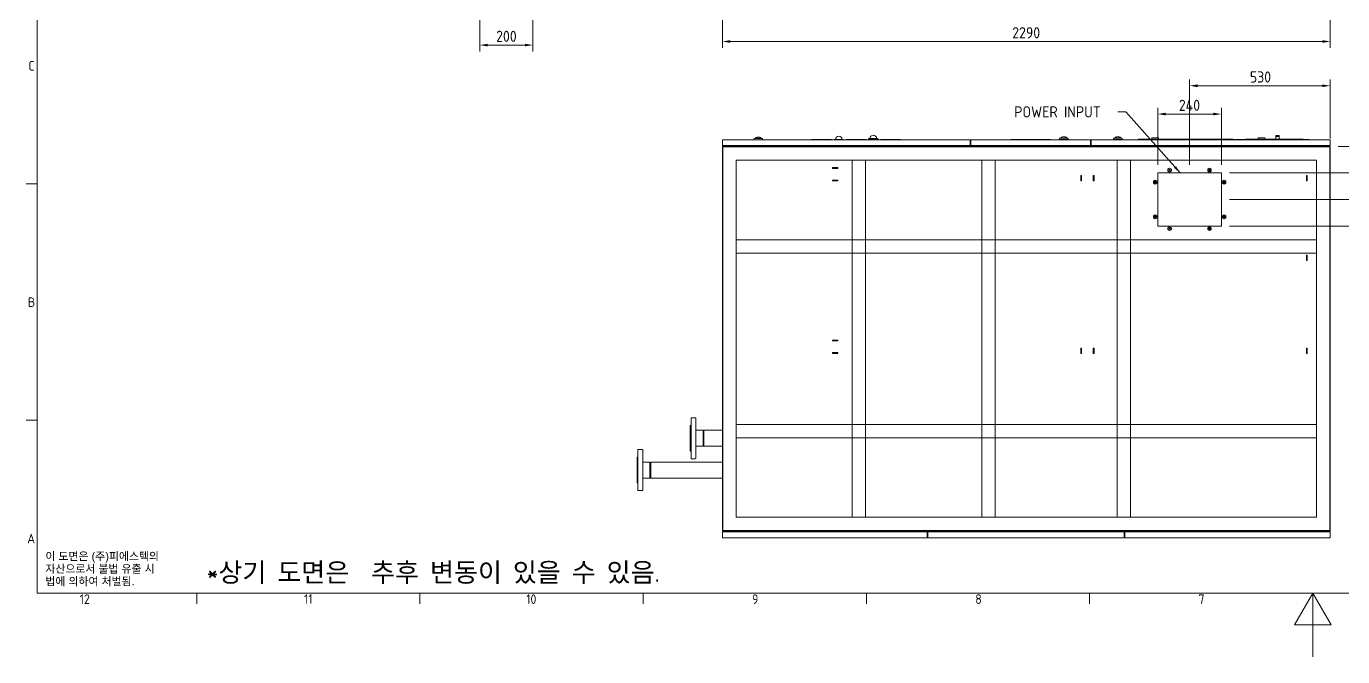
# Model space of a CAD drawing. Header units: millimetres. Extents: x 0 to 10092, y 0 to 7128.
# Drawn here: x 199 to 5158, y 0 to 2376 of the extents above; entities that cross this region are included whole.
import ezdxf

# ---------------------------------------------------------------- set-up
doc = ezdxf.new("R2010")
doc.units = ezdxf.units.MM
doc.header["$LTSCALE"] = 12
doc.layers.get('0').update_dxf_attribs({"color": 3, "lineweight": 5, "true_color": 0x00ff00})
for name, color, linetype, lineweight, true_color in [('가시적인 것(ISO)', 3, 'Continuous', 5, 0x00ff00), ('가시적인 좁은 것(ISO)', 3, 'Continuous', 5, 0x00ff00), ('기호(ISO)', 5, 'Continuous', 5, 0x0000ff), ('치수(ISO)', 2, 'Continuous', 5, 0xffff00)]:
    doc.layers.add(name, color=color, linetype=linetype, lineweight=lineweight, true_color=true_color)
doc.layers.add('경계(ISO)', color=7, linetype='Continuous', lineweight=5)
doc.styles.add('문자 텍스트_PSTEK_POSCO', font='isocp.shx')
doc.styles.add('치수 텍스트_PSTEK_POSCO', font='isocp.shx')
doc.dimstyles.new('치수_PSTEK_POSCO', dxfattribs={"dimscale": 12, "dimtxt": 3.5, "dimasz": 2.5, "dimexe": 2, "dimexo": 2.5, "dimgap": 1, "dimtad": 1, "dimrnd": 1e-08, "dimdsep": 46, "dimtxsty": '치수 텍스트_PSTEK_POSCO', "dimcen": 0.09, "dimdle": 10, "dimclrd": 7, "dimclre": 7, "dimclrt": 2, "dimadec": 1, "dimazin": 2, "dimtfac": 1, "dimtmove": 0, "dimatfit": 3, "dimfxl": 1, "dimtolj": 1, "dimlwd": -1, "dimlwe": -1, "dimarcsym": 0})
doc.dimstyles.new('치수_PSTEK_POSCO$7', dxfattribs={"dimscale": 12, "dimtxt": 3.5, "dimasz": 2.5, "dimexe": 2, "dimexo": 2.5, "dimgap": 1, "dimtad": 1, "dimrnd": 1e-08, "dimdsep": 46, "dimtxsty": '치수 텍스트_PSTEK_POSCO', "dimcen": 0.09, "dimdle": 10, "dimclrd": 7, "dimclre": 7, "dimclrt": 2, "dimadec": 1, "dimazin": 2, "dimtfac": 1, "dimtmove": 0, "dimatfit": 3, "dimfxl": 1, "dimtolj": 1, "dimlwd": -1, "dimlwe": -1, "dimarcsym": 0})

# ---------------------------------------------------------------- blocks, each defined once
blk = doc.blocks.new('경계 Default Border')
at = {"layer": '경계(ISO)'}
for p, q in [((20, 148.5), (16.6, 148.5)), ((20, 74.25), (16.6, 74.25)), ((70.08, 20), (70.08, 16.6)), ((140.17, 20), (140.17, 16.6)), ((210.25, 20), (210.25, 16.6)), ((280.33, 20), (280.33, 16.6)), ((350.42, 20), (350.42, 16.6))]:
    blk.add_line(p, q, dxfattribs=at)
at = {"layer": '경계(ISO)', "flags": 128}
for points in [[(20, 20), (20, 574), (821, 574), (821, 20), (20, 20)], [(420.5, 0), (420.5, 20), (414.73, 10), (426.27, 10), (420.5, 20)]]:
    blk.add_lwpolyline(points, dxfattribs=at)
at = {"layer": '경계(ISO)', "color": 2, "true_color": 0xffff00, "char_height": 3, "attachment_point": 7, "style": '문자 텍스트_PSTEK_POSCO'}
for s, insert in [('C', (17.24, 184.1)), ('B', (17.08, 109.85)), ('A', (16.91, 35.62)), ('12', (33.36, 16.57)), ('11', (103.78, 16.6)), ('10', (173.53, 16.57)), ('9', (244.44, 16.57)), ('8', (314.52, 16.57)), ('7', (384.6, 16.59))]:
    blk.add_mtext(s, dxfattribs=dict(at, insert=insert))
blk = doc.blocks.new('*D28')
at = {"layer": 'Defpoints', "color": 0, "transparency": 16777216}
for p in [(1907.4, 2686.2), (2107.4, 2631.2), (1907.4, 2305.4)]:
    blk.add_point(p, dxfattribs=at)
at = {"layer": '치수(ISO)', "color": 7, "transparency": 16777216}
for p, q in [((1907.4, 2656.2), (1907.4, 2281.4)), ((2107.4, 2601.2), (2107.4, 2281.4)), ((2077.4, 2305.4), (1937.4, 2305.4))]:
    blk.add_line(p, q, dxfattribs=at)
for points in [[(1937.4, 2310.4), (1937.4, 2300.4), (1907.4, 2305.4)], [(2077.4, 2310.4), (2077.4, 2300.4), (2107.4, 2305.4)]]:
    blk.add_solid(points, dxfattribs=at)
at = {"layer": '치수(ISO)', "color": 2, "transparency": 16777216, "insert": (1969.1, 2338.4), "char_height": 42, "attachment_point": 4, "style": '치수 텍스트_PSTEK_POSCO'}
blk.add_mtext('\\A1;200', dxfattribs=at)
blk = doc.blocks.new('*D33')
at = {"layer": 'Defpoints', "color": 0, "transparency": 16777216}
for p in [(4581.5, 2152.1), (5111.5, 1923.4), (4581.5, 1823.4)]:
    blk.add_point(p, dxfattribs=at)
at = {"layer": '치수(ISO)', "color": 7, "transparency": 16777216}
for p, q in [((4581.5, 1853.4), (4581.5, 2176.1)), ((5081.5, 2152.1), (4611.5, 2152.1)), ((5111.5, 1953.4), (5111.5, 2176.1))]:
    blk.add_line(p, q, dxfattribs=at)
for points in [[(4611.5, 2157.1), (4611.5, 2147.1), (4581.5, 2152.1)], [(5081.5, 2157.1), (5081.5, 2147.1), (5111.5, 2152.1)]]:
    blk.add_solid(points, dxfattribs=at)
at = {"layer": '치수(ISO)', "color": 2, "transparency": 16777216, "insert": (4808.7, 2185.1), "char_height": 42, "attachment_point": 4, "style": '치수 텍스트_PSTEK_POSCO'}
blk.add_mtext('\\A1;530', dxfattribs=at)
blk = doc.blocks.new('*D34')
at = {"layer": 'Defpoints', "color": 0, "transparency": 16777216}
for p in [(5111.5, 1923.4), (4701.5, 1723.4), (5337.8, 1723.4)]:
    blk.add_point(p, dxfattribs=at)
at = {"layer": '치수(ISO)', "color": 7, "transparency": 16777216}
for p, q in [((5141.5, 1923.4), (5361.8, 1923.4)), ((5337.8, 1893.4), (5337.8, 1753.4)), ((4731.5, 1723.4), (5361.8, 1723.4))]:
    blk.add_line(p, q, dxfattribs=at)
for points in [[(5332.8, 1893.4), (5342.8, 1893.4), (5337.8, 1923.4)], [(5332.8, 1753.4), (5342.8, 1753.4), (5337.8, 1723.4)]]:
    blk.add_solid(points, dxfattribs=at)
at = {"layer": '치수(ISO)', "color": 2, "transparency": 16777216, "insert": (5304.8, 1785), "char_height": 42, "attachment_point": 4, "rotation": 90, "style": '치수 텍스트_PSTEK_POSCO'}
blk.add_mtext('\\A1;200', dxfattribs=at)
blk = doc.blocks.new('*D35')
at = {"layer": 'Defpoints', "color": 0, "transparency": 16777216}
for p in [(4701.5, 2045.4), (4461.5, 1823.4), (4701.5, 1823.4)]:
    blk.add_point(p, dxfattribs=at)
at = {"layer": '치수(ISO)', "color": 7, "transparency": 16777216}
for p, q in [((4461.5, 1853.4), (4461.5, 2069.4)), ((4491.5, 2045.4), (4671.5, 2045.4)), ((4701.5, 1853.4), (4701.5, 2069.4))]:
    blk.add_line(p, q, dxfattribs=at)
for points in [[(4491.5, 2050.4), (4491.5, 2040.4), (4461.5, 2045.4)], [(4671.5, 2050.4), (4671.5, 2040.4), (4701.5, 2045.4)]]:
    blk.add_solid(points, dxfattribs=at)
at = {"layer": '치수(ISO)', "color": 2, "transparency": 16777216, "insert": (4541.1, 2078.4), "char_height": 42, "attachment_point": 4, "style": '치수 텍스트_PSTEK_POSCO'}
blk.add_mtext('\\A1;240', dxfattribs=at)
blk = doc.blocks.new('*D36')
at = {"layer": 'Defpoints', "color": 0, "transparency": 16777216}
for p in [(4701.5, 1823.4), (4701.5, 1623.4), (5239.5, 1623.4)]:
    blk.add_point(p, dxfattribs=at)
at = {"layer": '치수(ISO)', "color": 7, "transparency": 16777216}
for p, q in [((4731.5, 1823.4), (5263.5, 1823.4)), ((5239.5, 1793.4), (5239.5, 1653.4)), ((4731.5, 1623.4), (5263.5, 1623.4))]:
    blk.add_line(p, q, dxfattribs=at)
for points in [[(5234.5, 1793.4), (5244.5, 1793.4), (5239.5, 1823.4)], [(5234.5, 1653.4), (5244.5, 1653.4), (5239.5, 1623.4)]]:
    blk.add_solid(points, dxfattribs=at)
at = {"layer": '치수(ISO)', "color": 2, "transparency": 16777216, "insert": (5206.5, 1685), "char_height": 42, "attachment_point": 4, "rotation": 90, "style": '치수 텍스트_PSTEK_POSCO'}
blk.add_mtext('\\A1;200', dxfattribs=at)
blk = doc.blocks.new('*D44')
at = {"layer": 'Defpoints', "color": 0, "transparency": 16777216}
for p in [(2821.5, 2541.2), (5111.5, 2541.2), (5111.5, 2318.9)]:
    blk.add_point(p, dxfattribs=at)
at = {"layer": '치수(ISO)', "color": 7, "transparency": 16777216}
for p, q in [((2821.5, 2511.2), (2821.5, 2294.9)), ((5111.5, 2511.2), (5111.5, 2294.9)), ((2851.5, 2318.9), (5081.5, 2318.9))]:
    blk.add_line(p, q, dxfattribs=at)
for points in [[(2851.5, 2323.9), (2851.5, 2313.9), (2821.5, 2318.9)], [(5081.5, 2323.9), (5081.5, 2313.9), (5111.5, 2318.9)]]:
    blk.add_solid(points, dxfattribs=at)
at = {"layer": '치수(ISO)', "color": 2, "transparency": 16777216, "insert": (3913.4, 2351.9), "char_height": 42, "attachment_point": 4, "style": '치수 텍스트_PSTEK_POSCO'}
blk.add_mtext('\\A1;2290', dxfattribs=at)

msp = doc.modelspace()

# ---------------------------------------------------------------- linework, layer by layer
at = {"layer": '가시적인 것(ISO)'}
for p, q in [((2821.517, 1948.365), (3755.017, 1948.365)), ((2821.517, 1926.365), (2821.517, 1948.365)), ((2939.917, 1948.365), (2939.94, 1951.083)), ((2971.093, 1953.065), (2941.94, 1953.065)), ((2946.184, 1953.065), (2946.251, 1954.976)), ((2966.849, 1953.065), (2966.782, 1954.976)), ((2973.117, 1948.365), (2973.093, 1951.083)), ((3157.517, 1948.965), (3157.517, 1948.365)), ((3158.017, 1949.465), (3232.017, 1949.465)), ((3232.517, 1948.965), (3232.517, 1948.365)), ((3244.017, 1949.365), (3243.017, 1948.365)), ((3244.017, 1949.365), (3276.017, 1949.365)), ((3276.017, 1949.365), (3277.017, 1948.365)), ((3287.517, 1948.965), (3287.517, 1948.365)), ((3288.017, 1949.465), (3362.017, 1949.465)), ((3362.517, 1948.965), (3362.517, 1948.365)), ((3374.017, 1952.965), (3371.517, 1950.465)), ((3371.517, 1950.465), (3371.518, 1950.465)), ((3371.517, 1948.365), (3371.517, 1950.465)), ((3371.518, 1950.465), (3371.526, 1950.465)), ((3371.518, 1948.365), (3371.518, 1950.465)), ((3371.526, 1950.465), (3371.539, 1950.465)), ((3371.526, 1948.365), (3371.526, 1950.465)), ((3371.539, 1950.465), (3371.558, 1950.465)), ((3371.539, 1948.365), (3371.539, 1950.465)), ((3371.558, 1950.465), (3371.582, 1950.465)), ((3371.558, 1948.365), (3371.558, 1950.465)), ((3371.582, 1950.465), (3371.612, 1950.465)), ((3371.582, 1948.365), (3371.582, 1950.465)), ((3371.612, 1950.465), (3371.647, 1950.465)), ((3371.612, 1948.365), (3371.612, 1950.465)), ((3371.647, 1950.465), (3371.688, 1950.465)), ((3371.647, 1948.365), (3371.647, 1950.465)), ((3371.688, 1950.465), (3371.735, 1950.465)), ((3371.688, 1948.365), (3371.688, 1950.465)), ((3371.735, 1950.465), (3371.787, 1950.465)), ((3371.735, 1948.365), (3371.735, 1950.465)), ((3371.787, 1950.465), (3371.845, 1950.465)), ((3371.787, 1948.365), (3371.787, 1950.465)), ((3371.845, 1950.465), (3371.909, 1950.465)), ((3371.845, 1948.365), (3371.845, 1950.465)), ((3371.909, 1950.465), (3371.978, 1950.465)), ((3371.909, 1948.365), (3371.909, 1950.465)), ((3371.978, 1950.465), (3372.052, 1950.465)), ((3371.978, 1948.365), (3371.978, 1950.465)), ((3372.052, 1950.465), (3372.132, 1950.465)), ((3372.052, 1948.365), (3372.052, 1950.465)), ((3372.132, 1950.465), (3372.217, 1950.465)), ((3372.132, 1948.365), (3372.132, 1950.465)), ((3372.217, 1950.465), (3372.308, 1950.465)), ((3372.217, 1948.365), (3372.217, 1950.465)), ((3372.308, 1950.465), (3372.404, 1950.465)), ((3372.308, 1948.365), (3372.308, 1950.465)), ((3372.404, 1950.465), (3372.505, 1950.465)), ((3372.404, 1948.365), (3372.404, 1950.465)), ((3372.505, 1950.465), (3372.612, 1950.465)), ((3372.505, 1948.365), (3372.505, 1950.465)), ((3372.612, 1950.465), (3372.724, 1950.465)), ((3372.612, 1948.365), (3372.612, 1950.465)), ((3372.724, 1950.465), (3372.842, 1950.465)), ((3372.724, 1948.365), (3372.724, 1950.465)), ((3372.842, 1950.465), (3372.964, 1950.465)), ((3372.842, 1948.365), (3372.842, 1950.465)), ((3372.964, 1950.465), (3373.092, 1950.465)), ((3372.964, 1948.365), (3372.964, 1950.465)), ((3373.092, 1950.465), (3373.225, 1950.465)), ((3373.092, 1948.365), (3373.092, 1950.465)), ((3373.225, 1950.465), (3373.363, 1950.465)), ((3373.225, 1948.365), (3373.225, 1950.465)), ((3373.363, 1950.465), (3373.506, 1950.465)), ((3373.363, 1948.365), (3373.363, 1950.465)), ((3373.506, 1950.465), (3373.654, 1950.465)), ((3373.506, 1948.365), (3373.506, 1950.465)), ((3373.654, 1950.465), (3373.808, 1950.465)), ((3373.654, 1948.365), (3373.654, 1950.465)), ((3373.808, 1950.465), (3373.966, 1950.465)), ((3373.808, 1948.365), (3373.808, 1950.465)), ((3373.966, 1950.465), (3374.129, 1950.465)), ((3373.966, 1948.365), (3373.966, 1950.465)), ((3374.017, 1952.965), (3406.017, 1952.965)), ((3374.129, 1950.465), (3374.297, 1950.465)), ((3374.129, 1948.365), (3374.129, 1950.465)), ((3374.297, 1950.465), (3374.469, 1950.465)), ((3374.297, 1948.365), (3374.297, 1950.465)), ((3374.469, 1950.465), (3374.647, 1950.465)), ((3374.469, 1948.365), (3374.469, 1950.465)), ((3374.647, 1950.465), (3374.829, 1950.465)), ((3374.647, 1948.365), (3374.647, 1950.465)), ((3374.829, 1950.465), (3375.015, 1950.465)), ((3374.829, 1948.365), (3374.829, 1950.465)), ((3375.015, 1950.465), (3375.206, 1950.465)), ((3375.015, 1948.365), (3375.015, 1950.465)), ((3375.206, 1950.465), (3375.402, 1950.465)), ((3375.206, 1948.365), (3375.206, 1950.465)), ((3375.402, 1950.465), (3375.602, 1950.465)), ((3375.402, 1948.365), (3375.402, 1950.465)), ((3375.602, 1950.465), (3375.807, 1950.465)), ((3375.602, 1948.365), (3375.602, 1950.465)), ((3375.807, 1950.465), (3376.016, 1950.465)), ((3375.807, 1948.365), (3375.807, 1950.465)), ((3376.016, 1950.465), (3376.229, 1950.465)), ((3376.016, 1948.365), (3376.016, 1950.465)), ((3376.229, 1950.465), (3376.446, 1950.465)), ((3376.229, 1948.365), (3376.229, 1950.465)), ((3376.446, 1950.465), (3376.668, 1950.465)), ((3376.446, 1948.365), (3376.446, 1950.465)), ((3376.668, 1950.465), (3376.894, 1950.465)), ((3376.668, 1948.365), (3376.668, 1950.465)), ((3376.894, 1950.465), (3377.123, 1950.465)), ((3376.894, 1948.365), (3376.894, 1950.465)), ((3377.123, 1950.465), (3377.357, 1950.465)), ((3377.123, 1948.365), (3377.123, 1950.465)), ((3377.357, 1950.465), (3377.594, 1950.465)), ((3377.357, 1948.365), (3377.357, 1950.465)), ((3377.594, 1950.465), (3377.835, 1950.465)), ((3377.594, 1948.365), (3377.594, 1950.465)), ((3377.835, 1950.465), (3378.08, 1950.465)), ((3377.835, 1948.365), (3377.835, 1950.465)), ((3378.08, 1950.465), (3378.329, 1950.465)), ((3378.08, 1948.365), (3378.08, 1950.465)), ((3378.329, 1950.465), (3378.581, 1950.465)), ((3378.329, 1948.365), (3378.329, 1950.465)), ((3378.581, 1950.465), (3378.836, 1950.465)), ((3378.581, 1948.365), (3378.581, 1950.465)), ((3378.836, 1950.465), (3379.095, 1950.465)), ((3378.836, 1948.365), (3378.836, 1950.465)), ((3379.093, 1950.465), (3379.093, 1948.365)), ((3379.095, 1950.465), (3379.357, 1950.465)), ((3379.095, 1948.365), (3379.095, 1950.465)), ((3379.35, 1950.465), (3379.35, 1948.365)), ((3379.357, 1950.465), (3379.623, 1950.465)), ((3379.357, 1948.365), (3379.357, 1950.465)), ((3379.611, 1950.465), (3379.611, 1948.365)), ((3379.623, 1950.465), (3379.891, 1950.465)), ((3379.623, 1948.365), (3379.623, 1950.465)), ((3379.875, 1950.465), (3379.875, 1948.365)), ((3379.891, 1950.465), (3380.163, 1950.465)), ((3379.891, 1948.365), (3379.891, 1950.465)), ((3380.142, 1950.465), (3380.142, 1948.365)), ((3380.163, 1950.465), (3380.438, 1950.465)), ((3380.163, 1948.365), (3380.163, 1950.465)), ((3380.412, 1950.465), (3380.412, 1948.365)), ((3380.438, 1950.465), (3380.716, 1950.465)), ((3380.438, 1948.365), (3380.438, 1950.465)), ((3380.685, 1950.465), (3380.685, 1948.365)), ((3380.716, 1950.465), (3380.996, 1950.465)), ((3380.716, 1948.365), (3380.716, 1950.465)), ((3380.961, 1950.465), (3380.961, 1948.365)), ((3380.996, 1950.465), (3381.279, 1950.465)), ((3380.996, 1948.365), (3380.996, 1950.465)), ((3381.24, 1950.465), (3381.24, 1948.365)), ((3381.279, 1950.465), (3381.565, 1950.465)), ((3381.279, 1948.365), (3381.279, 1950.465)), ((3381.521, 1950.465), (3381.521, 1948.365)), ((3381.565, 1950.465), (3381.854, 1950.465)), ((3381.565, 1948.365), (3381.565, 1950.465)), ((3381.805, 1950.465), (3381.805, 1948.365)), ((3381.854, 1950.465), (3382.145, 1950.465)), ((3381.854, 1948.365), (3381.854, 1950.465)), ((3382.092, 1950.465), (3382.092, 1948.365)), ((3382.145, 1950.465), (3382.438, 1950.465)), ((3382.145, 1948.365), (3382.145, 1950.465)), ((3382.38, 1950.465), (3382.38, 1948.365)), ((3382.438, 1950.465), (3382.734, 1950.465)), ((3382.438, 1948.365), (3382.438, 1950.465)), ((3382.672, 1950.465), (3382.672, 1948.365)), ((3382.734, 1950.465), (3383.032, 1950.465)), ((3382.734, 1948.365), (3382.734, 1950.465)), ((3382.965, 1950.465), (3382.965, 1948.365)), ((3383.032, 1950.465), (3383.332, 1950.465)), ((3383.032, 1948.365), (3383.032, 1950.465)), ((3383.26, 1950.465), (3383.26, 1948.365)), ((3383.332, 1950.465), (3383.634, 1950.465)), ((3383.332, 1948.365), (3383.332, 1950.465)), ((3383.558, 1950.465), (3383.558, 1948.365)), ((3383.634, 1950.465), (3383.938, 1950.465)), ((3383.634, 1948.365), (3383.634, 1950.465)), ((3383.858, 1950.465), (3383.858, 1948.365)), ((3383.938, 1950.465), (3384.244, 1950.465)), ((3383.938, 1948.365), (3383.938, 1950.465)), ((3384.159, 1950.465), (3384.159, 1948.365)), ((3384.244, 1950.465), (3384.552, 1950.465)), ((3384.244, 1948.365), (3384.244, 1950.465)), ((3384.462, 1950.465), (3384.462, 1948.365)), ((3384.552, 1950.465), (3384.861, 1950.465)), ((3384.552, 1948.365), (3384.552, 1950.465)), ((3384.767, 1950.465), (3384.767, 1948.365)), ((3384.861, 1950.465), (3385.172, 1950.465)), ((3384.861, 1948.365), (3384.861, 1950.465)), ((3385.074, 1950.465), (3385.074, 1948.365)), ((3385.172, 1950.465), (3385.484, 1950.465)), ((3385.172, 1948.365), (3385.172, 1950.465)), ((3385.382, 1950.465), (3385.382, 1948.365)), ((3385.484, 1950.465), (3385.798, 1950.465)), ((3385.484, 1948.365), (3385.484, 1950.465)), ((3385.691, 1950.465), (3385.691, 1948.365)), ((3385.798, 1950.465), (3386.113, 1950.465)), ((3385.798, 1948.365), (3385.798, 1950.465)), ((3386.002, 1950.465), (3386.002, 1948.365)), ((3386.113, 1950.465), (3386.429, 1950.465)), ((3386.113, 1948.365), (3386.113, 1950.465)), ((3386.314, 1950.465), (3386.314, 1948.365)), ((3386.429, 1950.465), (3386.746, 1950.465)), ((3386.429, 1948.365), (3386.429, 1950.465)), ((3386.627, 1950.465), (3386.627, 1948.365)), ((3386.746, 1950.465), (3387.064, 1950.465)), ((3386.746, 1948.365), (3386.746, 1950.465)), ((3386.941, 1950.465), (3386.941, 1948.365)), ((3387.064, 1950.465), (3387.384, 1950.465)), ((3387.064, 1948.365), (3387.064, 1950.465)), ((3387.256, 1950.465), (3387.256, 1948.365)), ((3387.384, 1950.465), (3387.704, 1950.465)), ((3387.384, 1948.365), (3387.384, 1950.465)), ((3387.572, 1950.465), (3387.572, 1948.365)), ((3387.704, 1950.465), (3388.024, 1950.465)), ((3387.704, 1948.365), (3387.704, 1950.465)), ((3387.889, 1950.465), (3387.889, 1948.365)), ((3388.024, 1950.465), (3388.346, 1950.465)), ((3388.024, 1948.365), (3388.024, 1950.465)), ((3388.206, 1950.465), (3388.206, 1948.365)), ((3388.346, 1950.465), (3388.667, 1950.465)), ((3388.346, 1948.365), (3388.346, 1950.465)), ((3388.524, 1950.465), (3388.524, 1948.365)), ((3388.667, 1950.465), (3388.99, 1950.465)), ((3388.667, 1948.365), (3388.667, 1950.465)), ((3388.842, 1950.465), (3388.842, 1948.365)), ((3388.99, 1950.465), (3389.312, 1950.465)), ((3388.99, 1948.365), (3388.99, 1950.465)), ((3389.161, 1950.465), (3389.161, 1948.365)), ((3389.312, 1950.465), (3389.635, 1950.465)), ((3389.312, 1948.365), (3389.312, 1950.465)), ((3389.48, 1950.465), (3389.48, 1948.365)), ((3389.635, 1950.465), (3389.958, 1950.465)), ((3389.635, 1948.365), (3389.635, 1950.465)), ((3389.799, 1950.465), (3389.799, 1948.365)), ((3389.958, 1950.465), (3390.281, 1950.465)), ((3389.958, 1948.365), (3389.958, 1950.465)), ((3390.118, 1950.465), (3390.118, 1948.365)), ((3390.281, 1950.465), (3390.603, 1950.465)), ((3390.281, 1948.365), (3390.281, 1950.465)), ((3390.437, 1950.465), (3390.437, 1948.365)), ((3390.603, 1950.465), (3390.926, 1950.465)), ((3390.603, 1948.365), (3390.603, 1950.465)), ((3390.756, 1950.465), (3390.756, 1948.365)), ((3390.926, 1950.465), (3391.248, 1950.465)), ((3390.926, 1948.365), (3390.926, 1950.465)), ((3391.075, 1950.465), (3391.075, 1948.365)), ((3391.248, 1950.465), (3391.57, 1950.465)), ((3391.248, 1948.365), (3391.248, 1950.465)), ((3391.393, 1950.465), (3391.393, 1948.365)), ((3391.57, 1950.465), (3391.892, 1950.465)), ((3391.57, 1948.365), (3391.57, 1950.465)), ((3391.711, 1950.465), (3391.711, 1948.365)), ((3391.892, 1950.465), (3392.213, 1950.465)), ((3391.892, 1948.365), (3391.892, 1950.465)), ((3392.029, 1950.465), (3392.029, 1948.365)), ((3392.213, 1950.465), (3392.533, 1950.465)), ((3392.213, 1948.365), (3392.213, 1950.465)), ((3392.346, 1950.465), (3392.346, 1948.365)), ((3392.533, 1950.465), (3392.853, 1950.465)), ((3392.533, 1948.365), (3392.533, 1950.465)), ((3392.662, 1950.465), (3392.662, 1948.365)), ((3392.853, 1950.465), (3393.171, 1950.465)), ((3392.853, 1948.365), (3392.853, 1950.465)), ((3392.977, 1950.465), (3392.977, 1948.365)), ((3393.171, 1950.465), (3393.489, 1950.465)), ((3393.171, 1948.365), (3393.171, 1950.465)), ((3393.292, 1950.465), (3393.292, 1948.365)), ((3393.489, 1950.465), (3393.805, 1950.465)), ((3393.489, 1948.365), (3393.489, 1950.465)), ((3393.605, 1950.465), (3393.605, 1948.365)), ((3393.805, 1950.465), (3394.121, 1950.465)), ((3393.805, 1948.365), (3393.805, 1950.465)), ((3393.918, 1950.465), (3393.918, 1948.365)), ((3394.121, 1950.465), (3394.435, 1950.465)), ((3394.121, 1948.365), (3394.121, 1950.465)), ((3394.229, 1950.465), (3394.229, 1948.365)), ((3394.435, 1950.465), (3394.748, 1950.465)), ((3394.435, 1948.365), (3394.435, 1950.465)), ((3394.539, 1950.465), (3394.539, 1948.365)), ((3394.748, 1950.465), (3395.059, 1950.465)), ((3394.748, 1948.365), (3394.748, 1950.465)), ((3394.847, 1950.465), (3394.847, 1948.365)), ((3395.059, 1950.465), (3395.369, 1950.465)), ((3395.059, 1948.365), (3395.059, 1950.465)), ((3395.155, 1950.465), (3395.155, 1948.365)), ((3395.369, 1950.465), (3395.677, 1950.465)), ((3395.369, 1948.365), (3395.369, 1950.465)), ((3395.46, 1950.465), (3395.46, 1948.365)), ((3395.677, 1950.465), (3395.984, 1950.465)), ((3395.677, 1948.365), (3395.677, 1950.465)), ((3395.764, 1950.465), (3395.764, 1948.365)), ((3395.984, 1950.465), (3396.289, 1950.465)), ((3395.984, 1948.365), (3395.984, 1950.465)), ((3396.066, 1950.465), (3396.066, 1948.365)), ((3396.289, 1950.465), (3396.591, 1950.465)), ((3396.289, 1948.365), (3396.289, 1950.465)), ((3396.366, 1950.465), (3396.366, 1948.365)), ((3396.591, 1950.465), (3396.892, 1950.465)), ((3396.591, 1948.365), (3396.591, 1950.465)), ((3396.665, 1950.465), (3396.665, 1948.365)), ((3396.892, 1950.465), (3397.191, 1950.465)), ((3396.892, 1948.365), (3396.892, 1950.465)), ((3396.961, 1950.465), (3396.961, 1948.365)), ((3397.191, 1950.465), (3397.487, 1950.465)), ((3397.191, 1948.365), (3397.191, 1950.465)), ((3397.255, 1950.465), (3397.255, 1948.365)), ((3397.487, 1950.465), (3397.782, 1950.465)), ((3397.487, 1948.365), (3397.487, 1950.465)), ((3397.547, 1950.465), (3397.547, 1948.365)), ((3397.782, 1950.465), (3398.074, 1950.465)), ((3397.782, 1948.365), (3397.782, 1950.465)), ((3397.837, 1950.465), (3397.837, 1948.365)), ((3398.074, 1950.465), (3398.363, 1950.465)), ((3398.074, 1948.365), (3398.074, 1950.465)), ((3398.124, 1950.465), (3398.124, 1948.365)), ((3398.363, 1950.465), (3398.65, 1950.465)), ((3398.363, 1948.365), (3398.363, 1950.465)), ((3398.409, 1950.465), (3398.409, 1948.365)), ((3398.65, 1950.465), (3398.934, 1950.465)), ((3398.65, 1948.365), (3398.65, 1950.465)), ((3398.691, 1950.465), (3398.691, 1948.365)), ((3398.934, 1950.465), (3399.216, 1950.465)), ((3398.934, 1948.365), (3398.934, 1950.465)), ((3398.971, 1950.465), (3398.971, 1948.365)), ((3399.216, 1950.465), (3399.494, 1950.465)), ((3399.216, 1948.365), (3399.216, 1950.465)), ((3399.248, 1950.465), (3399.248, 1948.365)), ((3399.494, 1950.465), (3399.77, 1950.465)), ((3399.494, 1948.365), (3399.494, 1950.465)), ((3399.522, 1950.465), (3399.522, 1948.365)), ((3399.77, 1950.465), (3400.043, 1950.465)), ((3399.77, 1948.365), (3399.77, 1950.465)), ((3399.793, 1950.465), (3399.793, 1948.365)), ((3400.043, 1950.465), (3400.313, 1950.465)), ((3400.043, 1948.365), (3400.043, 1950.465)), ((3400.061, 1950.465), (3400.061, 1948.365)), ((3400.313, 1950.465), (3400.58, 1950.465)), ((3400.313, 1948.365), (3400.313, 1950.465)), ((3400.326, 1950.465), (3400.326, 1948.365)), ((3400.58, 1950.465), (3400.843, 1950.465)), ((3400.58, 1948.365), (3400.58, 1950.465)), ((3400.588, 1950.465), (3400.588, 1948.365)), ((3400.843, 1950.465), (3401.103, 1950.465)), ((3400.843, 1948.365), (3400.843, 1950.465)), ((3400.847, 1950.465), (3400.847, 1948.365)), ((3401.103, 1950.465), (3401.36, 1950.465)), ((3401.103, 1948.365), (3401.103, 1950.465)), ((3401.36, 1950.465), (3401.613, 1950.465)), ((3401.36, 1948.365), (3401.36, 1950.465)), ((3401.613, 1950.465), (3401.863, 1950.465)), ((3401.613, 1948.365), (3401.613, 1950.465)), ((3401.863, 1950.465), (3402.109, 1950.465)), ((3401.863, 1948.365), (3401.863, 1950.465)), ((3402.109, 1950.465), (3402.352, 1950.465)), ((3402.109, 1948.365), (3402.109, 1950.465)), ((3402.352, 1950.465), (3402.59, 1950.465)), ((3402.352, 1948.365), (3402.352, 1950.465)), ((3402.59, 1950.465), (3402.825, 1950.465)), ((3402.59, 1948.365), (3402.59, 1950.465)), ((3402.825, 1950.465), (3403.056, 1950.465)), ((3402.825, 1948.365), (3402.825, 1950.465)), ((3403.056, 1950.465), (3403.283, 1950.465)), ((3403.056, 1948.365), (3403.056, 1950.465)), ((3403.283, 1950.465), (3403.506, 1950.465)), ((3403.283, 1948.365), (3403.283, 1950.465)), ((3403.506, 1950.465), (3403.725, 1950.465)), ((3403.506, 1948.365), (3403.506, 1950.465)), ((3403.725, 1950.465), (3403.94, 1950.465)), ((3403.725, 1948.365), (3403.725, 1950.465)), ((3403.94, 1950.465), (3404.151, 1950.465)), ((3403.94, 1948.365), (3403.94, 1950.465)), ((3404.151, 1950.465), (3404.357, 1950.465)), ((3404.151, 1948.365), (3404.151, 1950.465)), ((3404.357, 1950.465), (3404.558, 1950.465)), ((3404.357, 1948.365), (3404.357, 1950.465)), ((3404.558, 1950.465), (3404.756, 1950.465)), ((3404.558, 1948.365), (3404.558, 1950.465)), ((3404.756, 1950.465), (3404.949, 1950.465)), ((3404.756, 1948.365), (3404.756, 1950.465)), ((3404.949, 1950.465), (3405.137, 1950.465)), ((3404.949, 1948.365), (3404.949, 1950.465)), ((3405.137, 1950.465), (3405.321, 1950.465)), ((3405.137, 1948.365), (3405.137, 1950.465)), ((3405.321, 1950.465), (3405.5, 1950.465)), ((3405.321, 1948.365), (3405.321, 1950.465)), ((3405.5, 1950.465), (3405.674, 1950.465)), ((3405.5, 1948.365), (3405.5, 1950.465)), ((3405.674, 1950.465), (3405.844, 1950.465)), ((3405.674, 1948.365), (3405.674, 1950.465)), ((3405.844, 1950.465), (3406.009, 1950.465)), ((3405.844, 1948.365), (3405.844, 1950.465)), ((3406.009, 1950.465), (3406.168, 1950.465)), ((3406.009, 1948.365), (3406.009, 1950.465)), ((3406.017, 1952.965), (3408.517, 1950.465)), ((3406.168, 1950.465), (3406.323, 1950.465)), ((3406.168, 1948.365), (3406.168, 1950.465)), ((3406.323, 1950.465), (3406.473, 1950.465)), ((3406.323, 1948.365), (3406.323, 1950.465)), ((3406.473, 1950.465), (3406.618, 1950.465)), ((3406.473, 1948.365), (3406.473, 1950.465)), ((3406.618, 1950.465), (3406.758, 1950.465)), ((3406.618, 1948.365), (3406.618, 1950.465)), ((3406.758, 1950.465), (3406.893, 1950.465)), ((3406.758, 1948.365), (3406.758, 1950.465)), ((3406.893, 1950.465), (3407.023, 1950.465)), ((3406.893, 1948.365), (3406.893, 1950.465)), ((3407.023, 1950.465), (3407.147, 1950.465)), ((3407.023, 1948.365), (3407.023, 1950.465)), ((3407.147, 1950.465), (3407.267, 1950.465)), ((3407.147, 1948.365), (3407.147, 1950.465)), ((3407.267, 1950.465), (3407.381, 1950.465)), ((3407.267, 1948.365), (3407.267, 1950.465)), ((3407.381, 1950.465), (3407.489, 1950.465)), ((3407.381, 1948.365), (3407.381, 1950.465)), ((3407.489, 1950.465), (3407.593, 1950.465)), ((3407.489, 1948.365), (3407.489, 1950.465)), ((3407.593, 1950.465), (3407.691, 1950.465)), ((3407.593, 1948.365), (3407.593, 1950.465)), ((3407.691, 1950.465), (3407.784, 1950.465)), ((3407.691, 1948.365), (3407.691, 1950.465)), ((3407.784, 1950.465), (3407.871, 1950.465)), ((3407.784, 1948.365), (3407.784, 1950.465)), ((3407.871, 1950.465), (3407.953, 1950.465)), ((3407.871, 1948.365), (3407.871, 1950.465)), ((3407.953, 1950.465), (3408.029, 1950.465)), ((3407.953, 1948.365), (3407.953, 1950.465)), ((3408.029, 1950.465), (3408.1, 1950.465)), ((3408.029, 1948.365), (3408.029, 1950.465)), ((3408.1, 1950.465), (3408.165, 1950.465)), ((3408.1, 1948.365), (3408.1, 1950.465)), ((3408.165, 1950.465), (3408.225, 1950.465)), ((3408.165, 1948.365), (3408.165, 1950.465)), ((3408.225, 1950.465), (3408.279, 1950.465)), ((3408.225, 1948.365), (3408.225, 1950.465)), ((3408.279, 1950.465), (3408.328, 1950.465)), ((3408.279, 1948.365), (3408.279, 1950.465)), ((3408.328, 1950.465), (3408.371, 1950.465)), ((3408.328, 1948.365), (3408.328, 1950.465)), ((3408.371, 1950.465), (3408.409, 1950.465)), ((3408.371, 1948.365), (3408.371, 1950.465)), ((3408.409, 1950.465), (3408.441, 1950.465)), ((3408.409, 1948.365), (3408.409, 1950.465)), ((3408.441, 1950.465), (3408.467, 1950.465)), ((3408.441, 1948.365), (3408.441, 1950.465)), ((3408.467, 1950.465), (3408.488, 1950.465)), ((3408.467, 1948.365), (3408.467, 1950.465)), ((3408.488, 1950.465), (3408.503, 1950.465)), ((3408.488, 1948.365), (3408.488, 1950.465)), ((3408.503, 1950.465), (3408.513, 1950.465)), ((3408.503, 1948.365), (3408.503, 1950.465)), ((3408.513, 1950.465), (3408.516, 1950.465)), ((3408.513, 1948.365), (3408.513, 1950.465)), ((3408.516, 1950.465), (3408.517, 1950.465)), ((3408.516, 1948.365), (3408.516, 1950.465)), ((3417.517, 1948.965), (3417.517, 1948.365)), ((3418.017, 1949.465), (3492.017, 1949.465)), ((3492.517, 1948.965), (3492.517, 1948.365)), ((3614.499, 1948.365), (3614.499, 1948.375)), ((3682.185, 1948.365), (3682.185, 1948.375)), ((3682.238, 1948.365), (3682.238, 1948.375)), ((3755.017, 1926.365), (3755.017, 1948.365)), ((3758.017, 1926.365), (3758.017, 1948.365)), ((4208.267, 1948.365), (3758.017, 1948.365)), ((4058.142, 1949.365), (3908.142, 1949.365)), ((3908.142, 1949.365), (3908.142, 1948.365)), ((3913.142, 1949.375), (3918.142, 1949.375)), ((3913.142, 1949.365), (3913.142, 1949.375)), ((3918.142, 1949.375), (4048.142, 1949.375)), ((3918.142, 1949.365), (3918.142, 1949.375)), ((4048.142, 1949.375), (4053.142, 1949.375)), ((4048.142, 1949.365), (4048.142, 1949.375)), ((4053.142, 1949.365), (4053.142, 1949.375)), ((4058.142, 1949.365), (4058.142, 1948.365)), ((4091.118, 1949.665), (4091.141, 1952.383)), ((4124.318, 1949.665), (4091.118, 1949.665)), ((4123.568, 1949.365), (4091.868, 1949.365)), ((4091.868, 1948.365), (4091.868, 1949.365)), ((4092.718, 1949.665), (4092.718, 1949.515)), ((4122.294, 1954.365), (4093.141, 1954.365)), ((4097.385, 1954.365), (4097.452, 1956.276)), ((4118.05, 1954.365), (4117.983, 1956.276)), ((4122.718, 1949.665), (4122.718, 1949.515)), ((4123.568, 1948.365), (4123.568, 1949.365)), ((4124.318, 1949.665), (4124.294, 1952.383)), ((4208.267, 1926.365), (4208.267, 1948.365)), ((4211.267, 1946.065), (4208.267, 1946.065)), ((4211.267, 1938.065), (4208.267, 1938.065)), ((4211.267, 1948.365), (5111.517, 1948.365)), ((4211.267, 1926.365), (4211.267, 1948.365)), ((4294.667, 1949.665), (4294.69, 1952.383)), ((4327.867, 1949.665), (4294.667, 1949.665)), ((4327.117, 1949.365), (4295.417, 1949.365)), ((4295.417, 1948.365), (4295.417, 1949.365)), ((4296.267, 1949.665), (4296.267, 1949.515)), ((4325.843, 1954.365), (4296.69, 1954.365)), ((4300.934, 1954.365), (4301.001, 1956.276)), ((4321.599, 1954.365), (4321.532, 1956.276)), ((4326.267, 1949.665), (4326.267, 1949.515)), ((4327.117, 1948.365), (4327.117, 1949.365)), ((4327.867, 1949.665), (4327.843, 1952.383)), ((4744.017, 1950.365), (4389.017, 1950.365)), ((4389.017, 1948.365), (4389.017, 1950.365)), ((4464.017, 1955.365), (4439.017, 1955.365)), ((4439.017, 1950.365), (4439.017, 1955.365)), ((4464.017, 1950.365), (4464.017, 1955.365)), ((4744.017, 1948.365), (4744.017, 1950.365)), ((4744.017, 1949.375), (4794.017, 1949.375)), ((4794.017, 1949.365), (4744.017, 1949.365)), ((5009.017, 1950.365), (4794.017, 1950.365)), ((4794.017, 1948.365), (4794.017, 1950.365)), ((4865.517, 1955.365), (4840.517, 1955.365)), ((4840.517, 1950.365), (4840.517, 1955.365)), ((4865.517, 1950.365), (4865.517, 1955.365)), ((4906.479, 1964.062), (4906.479, 1961.369)), ((4906.479, 1964.062), (4918.479, 1964.062)), ((4906.479, 1961.369), (4906.479, 1950.365)), ((4906.479, 1961.369), (4918.479, 1961.369)), ((4918.479, 1964.062), (4918.479, 1961.369)), ((4918.479, 1961.369), (4918.479, 1950.365)), ((5009.017, 1948.365), (5009.017, 1950.365)), ((5009.017, 1949.375), (5021.517, 1949.375)), ((5031.517, 1949.365), (5009.017, 1949.365)), ((5021.517, 1949.375), (5026.517, 1949.375)), ((5021.517, 1949.365), (5021.517, 1949.375)), ((5026.517, 1949.365), (5026.517, 1949.375)), ((5031.517, 1949.365), (5031.517, 1948.365)), ((5111.517, 1926.365), (5111.517, 1948.365)), ((3755.017, 1926.365), (2821.517, 1926.365)), ((2821.517, 1923.365), (2821.517, 473.365)), ((5111.517, 1923.365), (2821.517, 1923.365)), ((2823.517, 1921.365), (5109.517, 1921.365)), ((2823.517, 475.365), (2823.517, 1921.365)), ((2894.217, 1923.365), (2894.217, 1926.365)), ((3698.817, 1923.365), (3698.817, 1926.365)), ((3758.017, 1926.365), (4208.267, 1926.365)), ((3814.217, 1923.365), (3814.217, 1926.365)), ((4211.267, 1927.065), (4208.267, 1927.065)), ((5111.517, 1926.365), (4211.267, 1926.365)), ((5038.817, 1923.365), (5038.817, 1926.365)), ((5109.517, 1921.365), (5109.517, 475.365)), ((5111.517, 473.365), (5111.517, 1923.365)), ((2873.517, 1871.365), (5059.517, 1871.365)), ((2873.517, 525.365), (2873.517, 1871.365)), ((3236.517, 1840.365), (3236.517, 1843.365)), ((3236.517, 1843.365), (3256.517, 1843.365)), ((3236.517, 1843.365), (3236.517, 1840.365)), ((3256.517, 1843.365), (3236.517, 1843.365)), ((3256.517, 1840.365), (3236.517, 1840.365)), ((3236.517, 1840.365), (3256.517, 1840.365)), ((3256.517, 1843.365), (3256.517, 1840.365)), ((3256.517, 1840.365), (3256.517, 1843.365)), ((3311.017, 1871.365), (3361.017, 1871.365)), ((3311.017, 525.365), (3311.017, 1871.365)), ((3361.017, 525.365), (3361.017, 1871.365)), ((3798.767, 525.365), (3798.767, 1871.365)), ((3798.767, 1871.365), (3848.767, 1871.365)), ((3848.767, 525.365), (3848.767, 1871.365)), ((4308.767, 525.365), (4308.767, 1871.365)), ((4308.767, 1871.365), (4358.767, 1871.365)), ((4358.767, 525.365), (4358.767, 1871.365)), ((4506.517, 1840.871), (4500.017, 1837.118)), ((4500.017, 1837.118), (4500.017, 1829.612)), ((4513.017, 1837.118), (4506.517, 1840.871)), ((4506.547, 1830.907), (4506.547, 1835.823)), ((4513.017, 1829.612), (4513.017, 1837.118)), ((4656.517, 1840.871), (4650.017, 1837.118)), ((4650.017, 1837.118), (4650.017, 1829.612)), ((4663.017, 1837.118), (4656.517, 1840.871)), ((4663.017, 1829.612), (4663.017, 1837.118)), ((5059.517, 1871.365), (5059.517, 525.365)), ((3236.517, 1793.365), (3236.517, 1796.365)), ((3236.517, 1796.365), (3256.517, 1796.365)), ((3236.517, 1796.365), (3236.517, 1793.365)), ((3256.517, 1796.365), (3236.517, 1796.365)), ((3256.517, 1793.365), (3236.517, 1793.365)), ((3236.517, 1793.365), (3256.517, 1793.365)), ((3256.517, 1796.365), (3256.517, 1793.365)), ((3256.517, 1793.365), (3256.517, 1796.365)), ((4171.517, 1813.365), (4174.517, 1813.365)), ((4171.517, 1793.365), (4171.517, 1813.365)), ((4174.517, 1813.365), (4171.517, 1813.365)), ((4171.517, 1813.365), (4171.517, 1793.365)), ((4174.517, 1793.365), (4171.517, 1793.365)), ((4171.517, 1793.365), (4174.517, 1793.365)), ((4174.517, 1813.365), (4174.517, 1793.365)), ((4174.517, 1793.365), (4174.517, 1813.365)), ((4218.517, 1793.365), (4218.517, 1813.365)), ((4218.517, 1813.365), (4221.517, 1813.365)), ((4221.517, 1813.365), (4218.517, 1813.365)), ((4218.517, 1813.365), (4218.517, 1793.365)), ((4221.517, 1793.365), (4218.517, 1793.365)), ((4218.517, 1793.365), (4221.517, 1793.365)), ((4221.517, 1813.365), (4221.517, 1793.365)), ((4221.517, 1793.365), (4221.517, 1813.365)), ((4451.517, 1795.871), (4445.017, 1792.118)), ((4445.017, 1792.118), (4445.017, 1784.612)), ((4450.747, 1786.03), (4450.747, 1790.7)), ((4458.017, 1792.118), (4451.517, 1795.871)), ((4458.017, 1784.612), (4458.017, 1792.118)), ((4461.517, 1623.365), (4461.517, 1823.365)), ((4461.517, 1823.365), (4701.517, 1823.365)), ((4500.017, 1829.612), (4506.517, 1825.86)), ((4506.517, 1825.86), (4513.017, 1829.612)), ((4650.017, 1829.612), (4656.517, 1825.86)), ((4656.517, 1825.86), (4663.017, 1829.612)), ((4701.517, 1823.365), (4701.517, 1623.365)), ((4711.517, 1795.871), (4705.017, 1792.118)), ((4705.017, 1792.118), (4705.017, 1784.612)), ((4718.017, 1792.118), (4711.517, 1795.871)), ((4718.017, 1784.612), (4718.017, 1792.118)), ((5021.517, 1813.365), (5024.517, 1813.365)), ((5021.517, 1793.365), (5021.517, 1813.365)), ((5024.517, 1813.365), (5021.517, 1813.365)), ((5021.517, 1813.365), (5021.517, 1793.365)), ((5024.517, 1793.365), (5021.517, 1793.365)), ((5021.517, 1793.365), (5024.517, 1793.365)), ((5024.517, 1813.365), (5024.517, 1793.365)), ((5024.517, 1793.365), (5024.517, 1813.365)), ((4445.017, 1784.612), (4451.517, 1780.86)), ((4451.517, 1780.86), (4458.017, 1784.612)), ((4705.017, 1784.612), (4711.517, 1780.86)), ((4711.517, 1780.86), (4718.017, 1784.612)), ((4451.517, 1665.871), (4445.017, 1662.118)), ((4445.017, 1662.118), (4445.017, 1654.612)), ((4445.017, 1654.612), (4451.517, 1650.86)), ((4450.747, 1656.03), (4450.747, 1660.7)), ((4458.017, 1662.118), (4451.517, 1665.871)), ((4451.517, 1650.86), (4458.017, 1654.612)), ((4458.017, 1654.612), (4458.017, 1662.118)), ((4711.517, 1665.871), (4705.017, 1662.118)), ((4705.017, 1662.118), (4705.017, 1654.612)), ((4705.017, 1654.612), (4711.517, 1650.86)), ((4718.017, 1662.118), (4711.517, 1665.871)), ((4711.517, 1650.86), (4718.017, 1654.612)), ((4718.017, 1654.612), (4718.017, 1662.118)), ((4701.517, 1623.365), (4461.517, 1623.365)), ((4506.517, 1620.871), (4500.017, 1617.118)), ((4500.017, 1617.118), (4500.017, 1609.612)), ((4500.017, 1609.612), (4506.517, 1605.86)), ((4513.017, 1617.118), (4506.517, 1620.871)), ((4506.517, 1605.86), (4513.017, 1609.612)), ((4513.017, 1609.612), (4513.017, 1617.118)), ((4656.517, 1620.871), (4650.017, 1617.118)), ((4650.017, 1617.118), (4650.017, 1609.612)), ((4650.017, 1609.612), (4656.517, 1605.86)), ((4663.017, 1617.118), (4656.517, 1620.871)), ((4656.517, 1605.86), (4663.017, 1609.612)), ((4657.047, 1615.766), (4657.047, 1610.965)), ((4663.017, 1609.612), (4663.017, 1617.118)), ((2873.517, 1571.365), (2873.517, 1521.365)), ((5059.517, 1571.365), (2873.517, 1571.365)), ((5059.517, 1571.365), (5059.517, 1521.365)), ((5059.517, 1521.365), (2873.517, 1521.365)), ((5021.517, 1513.365), (5024.517, 1513.365)), ((5021.517, 1493.365), (5021.517, 1513.365)), ((5024.517, 1513.365), (5021.517, 1513.365)), ((5021.517, 1513.365), (5021.517, 1493.365)), ((5024.517, 1493.365), (5021.517, 1493.365)), ((5021.517, 1493.365), (5024.517, 1493.365)), ((5024.517, 1513.365), (5024.517, 1493.365)), ((5024.517, 1493.365), (5024.517, 1513.365)), ((3236.517, 1190.365), (3236.517, 1193.365)), ((3236.517, 1193.365), (3256.517, 1193.365)), ((3256.517, 1190.365), (3236.517, 1190.365)), ((3256.517, 1193.365), (3256.517, 1190.365)), ((3236.517, 1143.365), (3236.517, 1146.365)), ((3236.517, 1146.365), (3256.517, 1146.365)), ((3256.517, 1143.365), (3236.517, 1143.365)), ((3256.517, 1146.365), (3256.517, 1143.365)), ((4171.517, 1163.365), (4174.517, 1163.365)), ((4171.517, 1143.365), (4171.517, 1163.365)), ((4174.517, 1163.365), (4171.517, 1163.365)), ((4171.517, 1163.365), (4171.517, 1143.365)), ((4174.517, 1143.365), (4171.517, 1143.365)), ((4171.517, 1143.365), (4174.517, 1143.365)), ((4174.517, 1163.365), (4174.517, 1143.365)), ((4174.517, 1143.365), (4174.517, 1163.365)), ((4218.517, 1143.365), (4218.517, 1163.365)), ((4218.517, 1163.365), (4221.517, 1163.365)), ((4221.517, 1163.365), (4218.517, 1163.365)), ((4218.517, 1163.365), (4218.517, 1143.365)), ((4221.517, 1143.365), (4218.517, 1143.365)), ((4218.517, 1143.365), (4221.517, 1143.365)), ((4221.517, 1163.365), (4221.517, 1143.365)), ((4221.517, 1143.365), (4221.517, 1163.365)), ((5021.517, 1143.365), (5021.517, 1163.365)), ((5021.517, 1163.365), (5024.517, 1163.365)), ((5024.517, 1163.365), (5021.517, 1163.365)), ((5021.517, 1163.365), (5021.517, 1143.365)), ((5024.517, 1143.365), (5021.517, 1143.365)), ((5021.517, 1143.365), (5024.517, 1143.365)), ((5024.517, 1163.365), (5024.517, 1143.365)), ((5024.517, 1143.365), (5024.517, 1163.365)), ((2703.517, 900.865), (2703.517, 745.865)), ((2703.517, 900.865), (2719.517, 900.865)), ((2721.517, 898.865), (2721.517, 747.865)), ((2700.517, 774.865), (2700.517, 871.865)), ((2700.517, 871.865), (2703.517, 871.865)), ((2721.517, 853.615), (2748.517, 853.615)), ((2748.517, 793.115), (2748.517, 853.615)), ((2750.517, 851.615), (2748.517, 853.615)), ((2750.517, 851.015), (2752.167, 853.615)), ((2750.517, 795.115), (2750.517, 851.615)), ((2752.167, 853.615), (2752.167, 793.115)), ((2752.167, 853.615), (2821.517, 853.615)), ((5059.517, 875.365), (2873.517, 875.365)), ((2873.517, 825.365), (2873.517, 875.365)), ((5059.517, 825.365), (5059.517, 875.365)), ((2750.517, 795.115), (2748.517, 793.115)), ((2750.517, 795.715), (2752.167, 793.115)), ((5059.517, 825.365), (2873.517, 825.365)), ((2500.517, 654.865), (2500.517, 751.865)), ((2500.517, 751.865), (2503.517, 751.865)), ((2503.517, 780.865), (2503.517, 625.865)), ((2503.517, 780.865), (2519.517, 780.865)), ((2521.517, 778.865), (2521.517, 627.865)), ((2700.517, 774.865), (2703.517, 774.865)), ((2703.517, 745.865), (2719.517, 745.865)), ((2721.517, 793.115), (2748.517, 793.115)), ((2752.167, 793.115), (2821.517, 793.115)), ((2521.517, 733.615), (2548.517, 733.615)), ((2548.517, 673.115), (2548.517, 733.615)), ((2550.517, 731.615), (2548.517, 733.615)), ((2550.517, 731.015), (2552.167, 733.615)), ((2550.517, 675.115), (2550.517, 731.615)), ((2552.167, 733.615), (2552.167, 673.115)), ((2552.167, 733.615), (2821.517, 733.615)), ((2500.517, 654.865), (2503.517, 654.865)), ((2521.517, 673.115), (2548.517, 673.115)), ((2550.517, 675.115), (2548.517, 673.115)), ((2550.517, 675.715), (2552.167, 673.115)), ((2552.167, 673.115), (2821.517, 673.115)), ((2503.517, 625.865), (2519.517, 625.865)), ((5059.517, 525.365), (2873.517, 525.365)), ((3361.017, 525.365), (3311.017, 525.365)), ((3848.767, 525.365), (3798.767, 525.365)), ((4358.767, 525.365), (4308.767, 525.365)), ((2821.517, 473.365), (5111.517, 473.365)), ((2821.517, 470.365), (2821.517, 448.365)), ((2821.517, 470.365), (3595.017, 470.365)), ((3595.017, 448.365), (2821.517, 448.365)), ((5109.517, 475.365), (2823.517, 475.365)), ((2877.517, 473.365), (2877.517, 470.365)), ((2885.517, 473.365), (2885.517, 470.365)), ((2899.217, 473.365), (2899.217, 470.365)), ((3533.817, 473.365), (3533.817, 470.365)), ((3547.517, 473.365), (3547.517, 470.365)), ((3555.517, 473.365), (3555.517, 470.365)), ((3593.017, 470.365), (3593.017, 448.365)), ((3593.017, 470.365), (4335.017, 470.365)), ((4335.017, 448.365), (3593.017, 448.365)), ((3595.017, 470.365), (3595.017, 448.365)), ((3627.517, 473.365), (3627.517, 470.365)), ((3635.517, 473.365), (3635.517, 470.365)), ((3649.217, 473.365), (3649.217, 470.365)), ((4283.817, 473.365), (4283.817, 470.365)), ((4297.517, 473.365), (4297.517, 470.365)), ((4305.517, 473.365), (4305.517, 470.365)), ((4335.017, 470.365), (4335.017, 448.365)), ((4338.017, 470.365), (4338.017, 448.365)), ((4338.017, 470.365), (5111.517, 470.365)), ((5111.517, 448.365), (4338.017, 448.365)), ((4377.517, 473.365), (4377.517, 470.365)), ((4385.517, 473.365), (4385.517, 470.365)), ((4399.217, 473.365), (4399.217, 470.365)), ((5033.817, 473.365), (5033.817, 470.365)), ((5047.517, 473.365), (5047.517, 470.365)), ((5055.517, 473.365), (5055.517, 470.365)), ((5111.517, 470.365), (5111.517, 448.365))]:
    msp.add_line(p, q, dxfattribs=at)
for centre in [(4506.517, 1833.365), (4656.517, 1833.365), (4451.517, 1788.365), (4711.517, 1788.365), (4451.517, 1658.365), (4711.517, 1658.365), (4506.517, 1613.365), (4656.517, 1613.365)]:
    msp.add_circle(centre, 2.458, dxfattribs=at)
for centre, radius, start, end in [((2941.94, 1951.065), 2, 90, 179.5), ((2971.093, 1951.065), 2, 0.5, 90), ((3158.017, 1948.965), 0.5, 90, 180), ((3232.017, 1948.965), 0.5, 0, 90), ((3260.017, 1949.365), 12.5, 0, 180), ((3288.017, 1948.965), 0.5, 90, 180), ((3362.017, 1948.965), 0.5, 0, 90), ((3390.017, 1952.965), 12.5, 0, 180), ((3418.017, 1948.965), 0.5, 90, 180), ((3492.017, 1948.965), 0.5, 0, 90), ((4093.141, 1952.365), 2, 90, 179.5), ((4092.868, 1949.515), 0.15, 180, 270), ((4122.294, 1952.365), 2, 0.5, 90), ((4122.568, 1949.515), 0.15, 270, 0), ((4296.69, 1952.365), 2, 90, 179.5), ((4296.417, 1949.515), 0.15, 180, 270), ((4325.843, 1952.365), 2, 0.5, 90), ((4326.117, 1949.515), 0.15, 270, 0), ((4499.547, 1617.865), 6.5, 314.018191, 340.280385), ((2719.517, 898.865), 2, 0, 90), ((2519.517, 778.865), 2, 0, 90), ((2719.517, 747.865), 2, 270, 0), ((2519.517, 627.865), 2, 270, 0)]:
    msp.add_arc(centre, radius, start, end, dxfattribs=at)
for centre, major_axis, ratio, start_param, end_param in [((2965.833, 1954.946), (0.949, -0.047), 0.97568361, 0.08240082, 0.08241304), ((4117.034, 1956.246), (0.949, -0.047), 0.97568385, 0.08234301, 0.08235523), ((4320.583, 1956.246), (0.949, -0.048), 0.97568139, 0.08294602, 0.08295824)]:
    msp.add_ellipse(centre, major_axis=major_axis, ratio=ratio, start_param=start_param, end_param=end_param, dxfattribs=at)
for points in [[(2946.251, 1954.976), (2946.26, 1955.247), (2946.355, 1955.51), (2946.624, 1955.929), (2946.795, 1956.092), (2947.31, 1956.476), (2947.701, 1956.657), (2948.891, 1957.075), (2949.825, 1957.285), (2951.824, 1957.583), (2952.87, 1957.687), (2954.949, 1957.806), (2956.001, 1957.83), (2958.035, 1957.808), (2959.043, 1957.763), (2960.921, 1957.612), (2961.814, 1957.504), (2963.408, 1957.234), (2964.121, 1957.067), (2965.342, 1956.665), (2965.844, 1956.44), (2966.378, 1955.949), (2966.505, 1955.8), (2966.706, 1955.432), (2966.774, 1955.206), (2966.782, 1954.976)], [(4097.452, 1956.276), (4097.461, 1956.547), (4097.556, 1956.81), (4097.825, 1957.229), (4097.996, 1957.392), (4098.511, 1957.776), (4098.902, 1957.957), (4100.093, 1958.375), (4101.026, 1958.585), (4103.025, 1958.883), (4104.071, 1958.987), (4106.15, 1959.106), (4107.202, 1959.13), (4109.236, 1959.108), (4110.244, 1959.063), (4112.122, 1958.912), (4113.015, 1958.804), (4114.61, 1958.534), (4115.322, 1958.367), (4116.543, 1957.965), (4117.045, 1957.74), (4117.58, 1957.249), (4117.706, 1957.1), (4117.907, 1956.732), (4117.975, 1956.506), (4117.983, 1956.276)], [(4301.001, 1956.276), (4301.01, 1956.547), (4301.105, 1956.81), (4301.374, 1957.229), (4301.545, 1957.392), (4302.06, 1957.776), (4302.451, 1957.957), (4303.641, 1958.375), (4304.575, 1958.585), (4306.574, 1958.883), (4307.62, 1958.987), (4309.699, 1959.106), (4310.751, 1959.13), (4312.785, 1959.108), (4313.793, 1959.063), (4315.671, 1958.912), (4316.564, 1958.804), (4318.158, 1958.534), (4318.871, 1958.367), (4320.092, 1957.965), (4320.594, 1957.74), (4321.128, 1957.249), (4321.255, 1957.1), (4321.456, 1956.732), (4321.524, 1956.506), (4321.532, 1956.276)]]:
    msp.add_open_spline(points, degree=3, knots=[0, 0, 0, 0, 0.14515336, 0.14515336, 0.29290717, 0.29290717, 0.55374891, 0.55374891, 0.95337748, 0.95337748, 1.29200316, 1.29200316, 1.60114001, 1.60114001, 1.90300508, 1.90300508, 2.20627702, 2.20627702, 2.51941739, 2.51941739, 2.85972831, 2.85972831, 2.97802664, 2.97802664, 3.10114972, 3.10114972, 3.10114972, 3.10114972], dxfattribs=at)
for points in [[(3614.499, 1948.375), (3621.052, 1948.375), (3630.881, 1948.375), (3648.369, 1948.375)], [(3648.369, 1948.375), (3665.33, 1948.375), (3675.443, 1948.375), (3682.185, 1948.375)], [(3682.185, 1948.375), (3682.217, 1948.375), (3682.238, 1948.375)]]:
    msp.add_open_spline(points, degree=2, dxfattribs=at)
at = {"layer": '가시적인 좁은 것(ISO)'}
for p, q in [((2878.261, 473.365), (2878.261, 470.365)), ((2884.773, 470.365), (2884.773, 473.365)), ((3548.261, 473.365), (3548.261, 470.365)), ((3554.773, 470.365), (3554.773, 473.365)), ((3628.261, 473.365), (3628.261, 470.365)), ((3634.773, 470.365), (3634.773, 473.365)), ((4298.261, 473.365), (4298.261, 470.365)), ((4304.773, 470.365), (4304.773, 473.365)), ((4378.261, 473.365), (4378.261, 470.365)), ((4384.773, 470.365), (4384.773, 473.365)), ((5048.261, 473.365), (5048.261, 470.365)), ((5054.773, 470.365), (5054.773, 473.365))]:
    msp.add_line(p, q, dxfattribs=at)
for centre in [(4506.517, 1833.365), (4656.517, 1833.365), (4451.517, 1788.365), (4711.517, 1788.365), (4451.517, 1658.365), (4711.517, 1658.365), (4506.517, 1613.365), (4656.517, 1613.365)]:
    msp.add_arc(centre, 3, 280, 190, dxfattribs=at)

# ---------------------------------------------------------------- block references
at = {"xscale": 12, "yscale": 12, "zscale": 12}
msp.add_blockref('경계 Default Border', (0, 0), dxfattribs=at)

# ---------------------------------------------------------------- texts
at = {"layer": '기호(ISO)', "color": 2, "true_color": 0xffff00, "attachment_point": 4}
for s, insert, char_height, width, style in [('{\\fISOCP|b0|i0;\\H42.0000;POWER INPUT}', (3920.756, 2053.665), 42, 378.10012, '치수 텍스트_PSTEK_POSCO'), ('{\\fISOCP|b0|i0;\\H72.0000;*상기 도면은  추후 변동이 있을 수 있음.}', (878.837, 314.162), 72, 1971.03241, '문자 텍스트_PSTEK_POSCO')]:
    msp.add_mtext(s, dxfattribs=dict(at, insert=insert, char_height=char_height, width=width, style=style))
at = {"layer": '기호(ISO)', "color": 2, "true_color": 0xffff00, "insert": (271.086, 329.547), "char_height": 30, "width": 471.67324, "attachment_point": 4, "line_spacing_factor": 0.944221, "style": '문자 텍스트_PSTEK_POSCO'}
msp.add_mtext('{\\fArial|b0|i0;\\H30.0000;이 도면은 (주)피에스텍의\\P자산으로서 불법 유출 시 \\P법에 의하여 처벌됨.}', dxfattribs=at)

# ---------------------------------------------------------------- dimensions: what is measured, and where the dimension line sits
at = {"layer": '치수(ISO)', "color": 7}
for base, p1, p2, angle, picture, middle in [((1907.443, 2305.424), (2107.443, 2631.209), (1907.443, 2686.209), 180, '*D28', (2007.443, 2305.424)), ((5111.517, 2318.888), (2821.517, 2541.209), (5111.517, 2541.209), 180, '*D44', (3966.517, 2318.888)), ((4701.517, 2045.431), (4461.517, 1823.365), (4701.517, 1823.365), 180, '*D35', (4581.517, 2045.431)), ((5337.807, 1723.365), (5111.517, 1923.365), (4701.517, 1723.365), 90, '*D34', (5337.807, 1823.365)), ((5239.513, 1623.365), (4701.517, 1823.365), (4701.517, 1623.365), 90, '*D36', (5239.513, 1723.365))]:
    dim = msp.add_linear_dim(base=base, p1=p1, p2=p2, angle=angle, dimstyle='치수_PSTEK_POSCO', override={"dimdec": 2, "dimtp": 0, "dimtm": 0, "dimtdec": 2, "dimtofl": 0, "dimatfit": 1}, dxfattribs=at)
    dim.commit()
    dim.dimension.update_dxf_attribs({"geometry": picture, "text_midpoint": middle, "dimtype": 160})
dim = msp.add_linear_dim(base=(4581.517, 2152.115), p1=(5111.517, 1923.365), p2=(4581.517, 1823.365), dimstyle='치수_PSTEK_POSCO', override={"dimdec": 2, "dimtp": 0, "dimtm": 0, "dimtdec": 2, "dimtofl": 0, "dimatfit": 1}, dxfattribs=at)
dim.commit()
dim.dimension.update_dxf_attribs({"geometry": '*D33', "text_midpoint": (4846.517, 2152.115), "dimtype": 160})

# ---------------------------------------------------------------- leaders
at = {"layer": '기호(ISO)', "color": 7, "annotation_type": 0, "has_hookline": 1, "hookline_direction": 1, "text_width": 364.549}
msp.add_leader([(4546.518, 1823.365), (4340.856, 2053.665), (4310.856, 2053.665)], dimstyle='치수_PSTEK_POSCO$7', override={"dimtad": 0}, dxfattribs=at)

doc.saveas('drawing.dxf')
